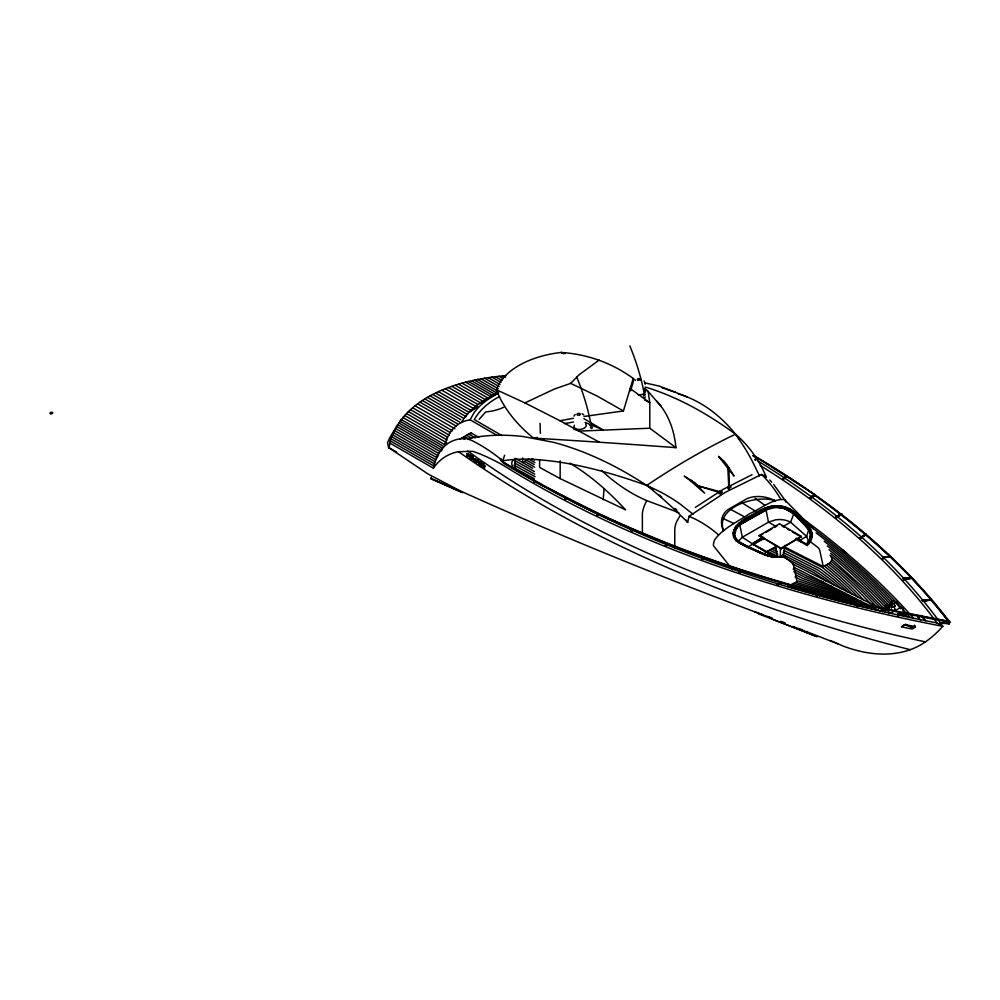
<?xml version="1.0" encoding="UTF-8"?>
<svg xmlns="http://www.w3.org/2000/svg" width="1000" height="1000" viewBox="0 0 1000 1000"><rect width="100%" height="100%" fill="white"/><g stroke="black" fill="none" stroke-linecap="round" stroke-linejoin="round"><path stroke-width="1.5" d="M471.975 457.088L473.762 458.925L474.812 458.612M569.75 463.113C590.75 475.55 609.038 492.038 625.612 509.85L560.15 478.6L560.188 460.95M473.3 458.263L471.875 459.4L469.812 456.8C475.438 460.087 467.062 454.25 470.625 454.963M780.438 547.8L780.387 556.962C765.938 558.688 753.775 548.438 740.95 543.763C722.55 534.775 740.438 519.462 751.862 515.175C764.25 506.287 782.475 500.863 795.025 512.55C804.412 520.037 819.85 533.763 807.225 545.525L796.1 539.1M753.587 455.55L757.613 457.825C830.525 500.95 898.388 554.562 950 622.263C794.212 593.975 639.812 546.25 503.925 463.45A20.625 10.725 -4.5 0 1 500.387 458.988L500.575 458.85A20.625 10.25 -6.1 0 0 504.5 462.775C639.375 545.025 792.575 592.4 947.05 621.25L949.388 621.725L947.913 620.737C910.537 571.975 864.375 530.55 814.375 495.075L814.375 494.725M753.088 455.5A1113.85 600.975 -3.1 0 1 929.912 598.1L930.05 598.425M807.225 545.525L806.875 544.312C810.575 540.1 812.237 533.812 808.213 529.163C798.913 516.55 782.788 501.362 765.8 509.2C756.137 515.2 745.25 519.625 736.612 527.062C726.6 543.9 755.062 549.35 764.6 554.35L739.788 542.837L734.638 536.9L733.913 533.475L734.513 530.025L739.438 524L765.625 508.9L774.788 506.512L774.925 507.525L779.963 507.75L780.025 505.887M856.513 604.925L862.875 605.675M857.337 604.837L863.012 605.763L857.25 605.013M656.725 401.1A239.963 125.562 -44.3 0 1 661.263 406.587A239.988 125.575 -44.3 0 1 675.938 447.65L649.788 428.225L649.788 402.7L648.1 391.388L644.663 388.4M506.325 375.588C461.7 379.288 403.85 394.513 389.65 442.95L433.4 468.212C435.712 456.112 442.85 443.612 455.337 439.925A82.513 47.638 60 0 1 467.75 438.663A371.287 220.938 58.4 0 1 523.362 436.562L553.3 442.287A371.287 220.938 58.4 0 1 646.737 485.438A113.525 27.662 45.1 0 1 687.663 522.425L689.025 516.325L725.337 492.3L761.525 474.462L766.363 477L762.438 468.675A113.525 91.125 84.6 0 0 735.5 434.188A247.525 157.9 -77.7 0 0 678.1 393.762M540.062 423.375L540.35 433.338M469.738 457.3C475.412 460.062 468.45 458.638 469.975 455.975M666.213 545.737L668.775 544.425L665.487 545.6L668.85 544.275C732.05 568.688 796.988 588.425 862.938 603.913L862.85 603.962M739.463 572.75L743.35 570.975L738.825 572.55L743.35 570.887L739.087 572.375M739.638 572.612L743.363 570.938M603.162 499.812L604.1 488.725M471.538 457.912C469.65 452.875 467.562 459.812 472 458.913M798.25 538.325L801.125 540.112L799.925 541.312L800.575 539.963L806.637 536.375L809.35 527.5M783.15 556.2L776.562 557.3L773.413 556.838L783.4 556.263L791.388 562.3A4.125 2.387 60 0 1 793.763 566.362L797.075 581.688L787.35 586.525M860.075 537.725L866.1 534.45L860.312 538.088M865.525 534.663L866.112 534.325L860.612 538.05M761.612 537.837L752.125 543.812L773.737 556.425L774.388 555.825L777.05 557.325M799.925 541.312L796.213 538.525M784.912 508.9L785.413 507.075M481.838 465.363C483 458.05 482.238 473.5 480.375 463.4C479.137 470.163 480.112 455.462 481.838 465.363L483.162 464.925L484.637 466.475M471.712 459.05L472.013 457.863L473.738 458.975M472.225 458.625C474.263 460.938 474.162 460.35 476.138 461.225C471.175 457.925 477.938 459.387 476.35 460.637C471.925 456.1 479.95 465.025 474.562 461.262C475.387 458.75 470.412 456.525 473.025 456.675M477.163 461.375C477.212 457.525 476.188 465.05 477.088 461.95L478.663 463.038C478.75 466.838 479.562 459.125 478.738 462.463L477.163 461.375L478.738 460.863M783.088 556.925L784.938 545.413M810.975 497.887C806.663 499.75 822.738 489.988 810.925 497.713M774.925 507.525L766.025 509.825L739.837 524.925C734.575 525.375 736.938 535.775 732.925 533.2M822.075 595.562L816.325 594.388L822.125 595.8M817.138 594.475L822.2 595.65L817.087 594.3M534.438 482L534.55 480.913L534.4 481.95M597.025 515.188L599.125 514.113L633.375 529.55L668.863 544.15L668.275 544.487M720.3 492.438C715.962 492.725 723.225 496.287 720.35 492.3C719.375 488.237 724.812 493.675 720.588 492.525M789.463 510.913L790.325 509.15M923.05 600.513L930.575 600.013L922.35 600.337M939.5 622.938L949.4 623.45L939.812 622.712L939.5 624.65M534.212 482.25L534.487 480.887M533.663 482.163L534.55 481.138M565.7 498.162L564.825 499.263M630.575 530.85L633.325 529.625L630.612 530.95L633.325 529.788L631.325 530.962M665.925 545.812L668.713 544.175L666.15 545.4M705.55 558.062L701.587 559.487L705.537 558.1L702.35 559.625M814.95 494.738L757.525 457.875L755.375 459.825L757.175 458.125L753 455.887M739.262 572.8L743 570.8M783.275 479.025L786.888 476.225M777.8 584.963L782.25 582.9L777.113 584.788L781.663 583.088M888.775 556.95L882.412 557.025M897.812 614.675L904.688 614.95L897.562 614.375L904.65 615.037L898.125 614.65M776.562 557.3L783.662 556.388M543.888 439.087L543.562 440.075M896.338 601.763L900.975 607.238L900.975 608.913L896.338 603.45L896.875 601.538M702.387 559.562L705.512 557.987L702.3 559.338M583.962 416.475L623.425 410.962L633.212 378.45C612.212 363.013 586.938 354.012 560.95 352.463A82.513 47.638 0 0 0 496.375 389.738A165.012 108.212 7.9 0 0 533.562 438.15L543.875 438.738A240 5.775 4.3 0 1 675.975 447.663M882.812 557.25L889.2 557.075L882.738 556.812M534.062 481.838L534.2 480.9M630.575 390.875L633.212 382.088L633.212 378.45L635.5 380.438M796.125 538.825L800.188 540.737L796.363 538.237M904.65 615.037L898.312 614.3M467.75 438.663A247.525 113.088 68.7 0 1 502.738 460.812L504.637 455.275M533.9 482.275L534.15 481.15M631.375 530.913L633.362 529.7M809.812 539.625L811.012 535.037L809.862 530.662L793.475 512.925L785.013 508.212L774.85 506.85M809.975 539.438L810.487 533.125L808.312 528.825L793.325 513.237L784.95 508.562M482.5 464.762C483.85 462.863 486.763 468.725 483.15 465.737C485.887 468.413 481.875 466.763 483.1 464.988M786.488 476.188L782.938 478.913L786.488 476.025M840.837 514.288L835.913 517.65L841.325 514.212M809.538 531.275L810.925 529.775M533.625 482.05L534.062 481.05M904.025 578.562L910.775 578.288L903.238 578.438L910.812 578.2L903.587 578.263M666.263 545.675L668.825 544.388M800.188 540.737L797.812 538.713M810.325 533.425L811.925 532.163M401.062 419.45L444.812 444.712A82.513 47.638 60 0 1 470.112 419.812L474.225 412.413A90.763 52.4 0 0 1 498.525 393.312M679.812 516.125L676.663 521.65A16.5 9.525 -60 0 0 674.762 530.15L674.762 547.837M810.612 535.538L812.325 534.562M461.488 422.475C468.7 409.675 481.5 401.1 494.613 395.15M431.225 477.362L430.825 478.625L462.812 492.562L430.712 478.462L462.075 492.463M809.438 541.925C807.913 540.538 814.613 536.038 811.587 532.263C802.788 515.475 781.725 497.638 762.35 509.862C752.375 516.975 726.025 523.538 736.087 540.05C749.7 547.125 766.25 559.975 782.913 556.2M808.713 541.263C817.938 530.075 798.875 520 793.675 512.625C785.913 506.525 774.513 504.175 765.413 508.638C755.562 514.375 744.775 519.025 736.137 526.55C725.8 543.2 754.262 548.85 763.863 553.862L770.075 556.2L776.938 557.163M809.338 541.087C812.075 538.112 812.2 533.587 810.35 530.125C801.912 520.737 793.75 507.938 780 506.4M738.263 541.337L742.3 537.263L768.487 522.15L775.5 519.85A15.637 9 0.1 0 1 790.6 522.225L806.637 536.375L808.188 540.35L806.875 544.312L800.362 540.688M479.2 419.312L485.725 411.925A37.125 21.7 0.5 0 0 503.85 407.175M810.575 537.688L812.1 536.938M729.55 487.825C729.425 492.188 725.163 485.412 730.263 485.825C733.2 488.85 726.338 487.325 729.663 485.662M718.875 492.825L720.1 491.225M565.375 499.137L566.188 498.075M565.375 498.975L566.112 497.925M590.487 427.55L591.737 428.525L592.438 427.3M573.9 416.037L575.2 414.475M565.138 499.263L566.112 498.15M565.163 498.85L565.988 497.887M800.575 540.712L798.025 538.488M565.913 497.887L564.75 498.888M444.812 444.712L446.625 442.738L402.75 417.4M769.887 556.35L780.062 556.788M564.837 498.862L565.763 497.912M496.375 389.738L524.925 402.912L554.338 389.075L570.675 383.363L579.138 374.762L599.138 360.062M564.612 499.15L565.625 498.1M813.125 528.675L784.513 499.575C772.425 498.45 760.638 509.1 749.55 513.7C737.75 521.838 723.125 528.013 714.65 539.9A9.075 5.337 -60.9 0 0 713.45 545.725L732.537 569.637M755.575 459.825L757.387 458.137L755.475 459.825M755.212 459.775L757.113 458.1M755.1 459.688L757.613 457.825M755.188 459.475L757.038 457.962M786.45 476.262L787.025 475.925L783.713 478.738L787.025 476.087M783.45 478.562L786.812 475.95L782.9 478.85M786.888 475.962L783.713 478.738M597.625 515.475L599.087 514.2L597.737 515.325M920.55 620.212L918.112 617.2L920.1 615.8A4.487 2.15 -85 0 1 921.862 616.125L925.588 620.675M830.512 640.537L843.612 646.237A206.262 119.087 60 0 0 910.2 649.675C923.1 645.188 933.787 636.337 942.825 626.312A1072.588 588.3 -2.4 0 0 758.125 461.075M783.138 478.587L786.6 475.962L783.05 478.625M782.9 478.787L786.45 476.112M901.513 626.775L903.725 625.25A4.612 2.562 25 0 1 906.663 624.913L915.288 626.625L913.562 628.337A3.925 2.237 26.1 0 1 910.8 628.787L901.513 626.775L905.788 624.1M597.337 515.55L598.837 514.438M810.8 498.038L814.912 494.975L810.387 498.05M814.938 494.938L810.7 498.062L814.737 495.062M810.987 497.825L814.95 494.9L810.487 498.075M922.638 600.275L930.212 599.875L922.288 600.388M643.512 396.9L644.538 397.875L645.475 396.938M597.238 515.55L598.763 514.438L597.137 515.538M482.337 401.925L481.325 402.337L488.775 397.525L479.412 403.462L482.1 402.088M814.862 494.787L810.362 497.638M810.3 498.013L814.412 494.837L810.212 497.725M814.412 495L810.675 497.612M695.387 507.388L723.075 489.4L752.025 474.688M810.45 497.612L814.587 494.762M841.112 514.538L836.625 517.663M836.25 517.775L840.837 514.5M598.975 514.138L597.312 515.112M841.287 514.45L836.675 517.6C831.25 519.812 851.737 507.887 835.875 517.6M836.663 517.438L841.312 514.338L836.425 517.325M883.112 557.188L889.35 556.938L882.837 556.812M596.938 515.4L598.638 514.175L596.962 515.237M766.5 555.375L776.85 557.062L783.4 556.263M598.763 514.138L597.212 515.125L598.688 514.15M860.8 537.837L866.1 534.45L860.113 538.038M860.212 538.075L865.675 534.637M794.425 511.987L790.625 522.212L782.938 526.55M860 537.95L865.575 534.587M494.5 394.288L490.275 396.662L497.725 392.788M879.762 611.475L886.137 607.737M888.688 606.25L892.513 604M882.312 611.663L886.137 609.425M888.688 607.938L891.237 606.438M633.225 529.85L630.962 531.075M459.925 439.125L470.863 432.812L478.825 437.388M534.062 481.2L599.125 514.113M565.913 497.713L565.612 498.212M631.388 530.8L633.35 529.663L630.675 531M759.163 535.55L779.513 523.8L801.388 536.425L781.038 548.85L759.163 535.55L781.038 548.175L801.388 536.425M759.163 536.213L762.975 534.012M765.512 532.55L771.875 528.875M774.425 527.4L776.963 525.938M763.15 537.238L752.575 543.925L773.737 556.425M763.363 537.463L752.887 544.012L774.388 555.825M747.362 547.075L763.8 538.587M763.538 537.725L753.062 544.075M763.675 538.013L753.2 544.2M763.763 538.312L753.288 544.4L742.3 537.263L739.837 524.925L738.75 523.325M765.138 552.663L775.962 546.413M738.962 572.75L743.363 570.775M784.975 547.137L823.263 566.575C826.562 565.025 835.512 560.887 830.525 556.213M890.413 613.337L900.975 607.238A3.3 2.65 16.5 0 1 903.35 609.15L903.35 612.525L906.812 616.487M899.875 614.525L903.35 612.525M918.112 617.2L920.15 616.025M497.65 393L496.925 393.387M496.488 393.625L495.037 394.375M763.35 554.05L770.225 556.263M498.587 392.287L491.962 395.8M499.588 396.562C489.288 401.775 480.1 409.538 474.225 419.575L501.938 435.575M668.363 544.438L665.487 545.6L668.288 544.375M702.188 559.712L705.4 558.2M739.075 542.975L740.2 543.3M701.875 559.725L705.337 558.225M910.675 578.35L903.6 578.688M666.062 545.363L668.713 544.175M743.275 571.05L739.05 572.788M782.237 582.95L777.837 584.637M782.1 583.05L777.5 585.025M922.85 600.712L930.537 600.087L922.638 600.75M665.962 545.35L668.65 544.163L665.85 545.35M665.575 545.425L668.363 544.212L665.65 545.388M701.637 559.612L705.4 557.925L702.013 559.263M742.825 571.025L738.825 572.55M772.862 556.938L772.862 555.925L774.175 555.8M810.175 539.288L811.275 539.188M777.212 584.95L781.875 582.762L777.35 584.587M777.75 584.6L782.1 582.775L777.663 584.575M738.825 572.6L742.788 570.95M739.5 572.4L743.275 570.825M701.6 559.425L705.113 557.938L701.9 559.263M777.138 584.725L781.675 582.888M769.412 506.488L770.113 507.912L739.75 524.612L734.95 530.525L734.362 533.913L735.212 537.5L733.688 536.788M500.387 458.988L500.588 458.925A20.625 10.725 -4.5 0 0 504.5 463.113L534.637 480.863M736.087 540.988L737.038 540.413M469.663 455.688L470.75 455.325M469.75 455.125L471.825 456.562L472.912 456.213M471.825 456.562L473.013 456.388M471.875 459.4L472.95 459.05M474.1 459.538L475.838 459.075M474.8 459.588L475.85 459.188M476.35 460.637L477.438 460.288M476.463 460.812L478.8 459.888M482.038 463.837L483.35 463.4M482.312 463.812L483.625 463.387M483.137 466.087L484.65 465.588M482.8 466.275L484.387 465.9M922.438 600.3L930.15 599.888M735.788 540.125L739.963 542.925M882.925 557.25L889.137 557.087M524.925 402.912L559.963 420.737L573.462 418.3M533.562 438.15L537.4 437.463M564.462 423.6L573.462 422.038M433.4 468.212A111.388 64.312 60 0 1 458.5 451.7L472.562 451.312A131.65 31.962 40.2 0 1 503.05 465.2A1072.588 563.4 -1 0 0 942.825 626.312L937 622.938A1060.212 561.737 -1.3 0 1 535.175 481.125L514.412 468.6A16.5 9.025 2.5 0 1 513.375 459.725M930.288 600.175L922.35 600.675L930.15 600.163M773.1 555.825L774 555.862M922.938 600.675L930.487 600.125M922.237 600.575L930.037 600.1M930.562 599.963L923.037 600.45L930.537 599.925M922.938 600.337L930.362 599.862M773.975 555.925L773.3 555.8M910.6 578.362L903.5 578.675L910.525 578.375M903.238 578.5L910.6 578.062L903.312 578.337M904.025 578.387L910.775 578.125M649.788 428.225L579.312 431.1L573.775 429.175M883.225 556.975L889.338 556.888M722.938 461.463L724.175 461.463L726.888 464.65L734.075 476.1L718.538 456.325L724.175 461.463M471.85 457.812L470.125 456.7M690.025 480.462L704.613 493.125L695.188 482.95L684.262 476.112L690.025 480.462L691.95 480.487M949.275 623.288L939.712 622.737L939.712 624.862M939.912 623.175L948.988 623.688L949.1 621.562L948.988 623.688M898.213 614.612L904.6 615.062M904.15 615.05L897.562 614.375L904.112 614.975M897.6 614.312L904.538 614.825L898.263 614.25M897.675 614.25L904.2 614.862M856.862 605.125L862.663 605.962M644.025 380.962L644.963 382.887L659.55 386.163L687.35 396.987M856.6 604.738L862.487 605.9M862.588 605.688L856.875 604.65M857.262 604.725L862.938 605.7M904.6 612.7L948.562 621.2A5.775 3.337 60 0 1 950 622.263M771.375 556.725L773.45 557.137M906.162 624.788L912.725 627.55L910.188 627.013M861.838 606.413A990.088 536.1 -2.9 0 0 875.413 609.612L878.962 610.413L865.425 604.175A742.562 402.075 -2.9 0 1 792.2 584.513M873.538 607.663L870.625 607A825.075 446.75 -2.9 0 1 790.337 585.487M861.3 601.45L859.788 601.112A660.062 357.4 -2.9 0 1 794.15 583.375M855.725 598.625L854.912 598.438A577.55 312.725 -2.9 0 1 796.112 582.25M816.737 594.663L821.925 595.862L816.338 594.513M904.575 625.013L913.637 627.15A3.938 2.263 28.4 0 0 915.462 627.2M816.325 594.45L821.637 595.712M816.438 594.275L821.85 595.55M775.5 500.95C758.175 493.938 714.362 506.688 723.612 530.913A28.875 20.888 22.1 0 1 727.55 509.85L746.95 498.65A28.875 22.088 20.2 0 1 775.5 500.95L772.712 499.65M867.7 604.688L844.9 593.15L841.525 592.275A412.537 223.375 -2.9 0 1 800.512 579.712L795.037 576.938M816.725 594.2L821.925 595.55M733.562 529.6L735.075 530.812M697.837 485.8L719.788 491.625M645.088 387.05L647.712 387.775A371.287 207.575 61.5 0 1 735.5 434.188A99.012 42.025 70.6 0 1 739.35 439.4M838.875 590.087L837.288 589.65A371.287 201.038 -2.9 0 1 802.712 578.438L795.875 574.975M766.688 555.25L773.45 556.962M831.787 586.487L829.5 585.788A330.025 178.7 -2.9 0 1 804.837 577.212L793.888 571.663M696.4 485.337L719.175 492.425M695.675 485.112L698.562 486.037M666.05 389.15L675.588 392.275M662.075 387.825L664.688 388.7M823.162 582.112L822.463 581.875A288.775 156.363 -2.9 0 1 806.838 576.062L793.162 569.113M394.4 430.387A132.012 76.213 0 0 0 387.512 442.863L388.575 447.525L428.212 474.113L460.325 490.925A4042.85 2334.113 0 0 0 754.725 611.8L763.388 614.963M767.725 616.55L772.062 618.125M780.725 621.287L785.05 622.875M754.725 611.8L771.637 618.05M758.162 613.713L816.4 636.45L792.638 626.5L816.938 636.712M601.438 470.3L603.413 472.2A123.763 82.212 51.1 0 0 646.737 500.613L678.863 512.638M838.375 644.05L805.688 631.3M772.2 619.125L807.763 632.812M798.55 628.375L802.837 630.125M585.075 422.425L602.875 429.787L583.85 418.638M689.025 516.325L691.263 517.263A82.513 56.537 48.3 0 1 718.475 534.85M563.775 353.675L560.95 352.463A165.012 108.212 7.9 0 1 565.15 353.587M764.1 553.875L767.425 555.525M772.862 555.925L774.613 555.925L774.613 556.938M740.113 543.088L764.475 554.125M735.55 526.225L736.888 527.65M723.025 518.538L733.95 523.513M809.587 541.15L817.575 547.188A4.125 2.387 60 0 1 819.95 551.25L823.263 566.575M570.675 383.363L597.013 395.988L623.425 410.962M792.438 563.875L881.35 608.987L879.663 607.163A990.088 536.1 -2.9 0 0 831.312 561.275M783.775 547.837L822.062 567.263A495.037 268.05 -2.9 0 1 852.537 594.375M784.163 550.575L819.725 568.625A412.537 223.375 -2.9 0 1 845.512 589.975L847.337 591.737M773.75 547.688L776.488 549.075M783.325 552.55L817.513 569.9A371.287 201.038 -2.9 0 1 840.4 587.85L841.3 588.675M771.6 548.938L777.062 551.712M782.537 554.487L815.35 571.138A330.025 178.7 -2.9 0 1 832.763 583.9L834.188 585.062M769.638 550.062L777.85 554.225M783.312 557L813.4 572.275A288.775 156.363 -2.9 0 1 825.113 580.337L825.588 580.7M767.575 551.25L777.25 556.163M794.15 567.388L844.9 593.15M534.35 471.538L514.212 460.25M534.75 474.113L514.738 463.062M535.138 476.688L513.9 465.1M534.25 478.612L514.425 467.925M644.55 399.938L649.788 402.7L630.138 388.55M559.963 420.737L599.513 442.238M730.688 509.425L744.35 516.788M560.15 478.6L539.612 467.438L539.612 460.037M396.688 452.038L388.575 447.525A16.5 1.487 86.3 0 0 389.65 442.95M531.95 458.612L534.462 460.05M534.95 462.65L528.675 459.062L522.625 462.55L522.625 457.863M526.663 460.225L534.188 464.538M524.637 461.388L534.675 467.15M515.988 458.7L532.663 468.312M782.087 525.95L784.663 527.438M787.237 528.925L789.8 530.413M792.375 531.9L801.388 537.1M776.1 526.538L768.487 522.15L766.025 509.825L764.938 508.225M502.663 375.938L505.312 377.475M499.012 376.3L502.987 378.587M495.35 376.65L501.975 380.475M491.688 377L500.975 382.362M488.113 377.6L500.05 384.487M484.55 378.188L499.137 386.6M480.988 378.775L498.225 388.725M477.413 379.363L497.3 390.85M474.462 380.062L498.338 393.85M471.525 380.775L495.387 394.55M468.575 381.475L492.45 395.25M465.637 382.175L490.825 396.712M462.075 383.15L488.663 398.5M458.7 384.225L485.262 399.562M455.325 385.3L483.175 401.375M451.938 386.375L481.075 403.2M448.65 387.612L477.85 404.462M445.487 388.9L476 406.525M442.038 390.312L473.85 408.688M438.575 391.737L470.425 410.112M435.812 393.162L468.975 412.312M433.05 394.588L467.537 414.5M430.275 396.012L466.087 416.688M470.112 419.812L497.05 435.363M427.512 397.438L463.312 418.113M425.037 399.038L460.838 419.712M422.562 400.637L459.7 422.088M420.087 402.238L457.238 423.688M417.612 403.837L456.1 426.05M468.675 434.075L475.213 437.85M415.163 405.838L454.938 428.787M466.488 435.337L471.725 438.363M464.3 436.6L469.538 439.625M412.725 407.825L452.512 430.8M462.113 437.863L464.738 439.375M410.475 409.65L450.3 432.638M408.35 411.55L449.4 435.25M406.475 413.5L447.587 437.238M404.613 415.45L447.1 439.988M399.85 421.15L443.6 446.413M398.625 422.85L442.388 448.113M397.413 424.55L441.175 449.812M396.2 426.262L439.95 451.525M395.175 428.312L438.925 453.575M394.15 430.375L437.912 455.637M393.125 432.438L436.887 457.7M392.113 434.5L435.863 459.762M391.488 436.613L435.25 461.875M390.875 438.725L434.637 463.988M390.262 440.838L434.012 466.1M727.237 466.887L729.463 468.2M644.375 389.062L648.1 391.388L661.263 406.587M742.087 502.837L754.762 510.775M582.1 413.7L583.737 414.925M755.088 498.3L765.163 505.5M659.237 495.087L661.587 496.987M842.188 549.475L846.6 553.1M693.025 514.237L680.537 504.35A123.763 89.75 41.9 0 0 653.487 488.6L646.737 485.438A247.525 80.325 26.8 0 0 552.825 461.188L541.4 459.938A247.525 80.325 26.8 0 0 502.738 460.812M764.4 475.337L766.363 477M832.05 559.412L864.587 588.713L883.988 608.775M541.775 439.3L541.175 438.762L543.862 438.963L541.775 439.113M762.1 509.625L763.2 511.463M741.625 521.425L742.712 523.275M761.525 474.462L762.975 475.863A82.513 36.7 69.4 0 1 780.638 498.963M674.938 508.338L676.888 510.213M888.713 605.2L873.975 589.9A1097.35 594.175 -2.9 0 0 829.038 549.637M892.613 601.138L883 591.112A1171.6 634.388 -2.9 0 0 816.075 532.837M892.188 603.375L880.037 590.7A1142.725 618.75 -2.9 0 0 824.188 541.275M891.513 605.337L877.062 590.288A1113.85 603.112 -2.9 0 0 827.325 545.925M756.988 512.312L758.075 514.412M746.737 518.212L747.837 520.325M858.125 597.2L857.75 596.8A577.55 312.725 -2.9 0 0 824.225 566.013M896.375 602.487L894.3 600.237A1196.35 647.788 -2.9 0 0 807.113 523.987M902.588 609.25L909.837 617.137M863.675 600.013L862.987 599.263A660.062 357.4 -2.9 0 0 826.188 564.888M875.913 606.237L874.55 604.738A825.075 446.75 -2.9 0 0 829.812 562.688M870.05 603.25L869.013 602.112A742.562 402.075 -2.9 0 0 828.138 563.763M769.775 480.025L771.775 482.225M914.375 625.15L915.325 626.237M901.612 613.525L903.587 615.788M913.263 617.888C885.85 586.838 854.925 559.05 822.412 533.462A1237.6 670.125 -2.9 0 0 805.188 520.425M751.862 515.175L752.938 517.375M484.675 466.613L484.45 468L482.35 465.938M929.912 598.1L948.562 621.2L948.625 623.575M773.7 484.487L783.763 498.387M921.938 616.462L925.013 620.575M685.5 519.487L687.663 522.425M949.35 621.55L949.35 623.575M735.088 537.263L737.163 540.638M759.45 475.887L752.987 462.512A123.763 46.463 73.4 0 0 738.988 439.25L735.5 434.188A742.562 428.725 -60 0 0 698.525 453.425L691.125 457.65A742.562 428.725 -60 0 0 646.737 485.438A99.012 69.062 46.5 0 1 653.062 489.212M774.562 505.688L774.788 506.512M644.963 382.887L645.188 384.288M775.612 545.225L777.463 556.812M727.8 467.212L728.763 486.863M728.913 467.863L729.362 486.062M948.875 621.587L948.875 623.688M940.2 622.775L940.2 624.8M940.025 622.712L940.025 624.875M939.912 622.7L939.912 624.888M800.8 539.788L800.8 541.812M781.038 548.175L781.038 548.85M779.513 523.8L779.513 524.462M642.375 534.312L642.375 513.225A24.75 14.287 -60 0 1 646.737 500.613M515.15 458.212L515.15 469.087M470.863 432.812L470.863 434.162M441.7 449.65L441.7 451M438.325 454.438L438.325 455.788M629.837 345.9A165.012 95.275 60 0 1 644.425 394.75M576.575 376.65A165.012 95.275 60 0 1 591.163 425.487M760.238 465.5A1060.212 576.825 -1.9 0 1 937 622.938M910.2 649.675A1196.35 697.613 0.5 0 1 458.5 451.7M925.6 641.9A1072.588 611.062 -0.6 0 1 467.713 450.988M784.513 499.575A9.075 5.337 -60.9 0 1 785.775 502.163M859.125 605.763A990.088 536.1 -2.9 0 1 787.825 586.388M644.175 390.112A6.188 2.95 -0.7 0 1 644.35 393.387A6.188 2.95 -0.7 0 1 638.075 394.787M585.725 423.938A6.188 3.5 -7.6 0 1 580.375 429.412A6.188 3.5 -7.6 0 1 574.375 425.213M830.05 555.175A1064.338 576.3 -2.9 0 1 885.788 607.712M830.638 553.3A1080.837 585.237 -2.9 0 1 886.938 606.038M850.1 595.775A495.037 268.05 -2.9 0 1 798.288 580.988M894.613 608.55A2.062 1.188 0 0 1 894.737 610.163A2.062 1.188 0 0 1 891.975 610.375A2.062 1.188 0 0 1 891.375 608.8M888.35 611.737A2.062 1.188 0 0 1 888.787 613.612M885.337 612.463A2.062 1.188 0 0 1 885.537 612.175M888.35 608.362A2.062 1.188 0 0 1 888.9 610.163A2.062 1.188 0 0 1 885.75 610.163A2.062 1.188 0 0 1 886.287 608.362M894.613 605.188A2.062 1.188 0 0 1 894.338 607A2.062 1.188 0 0 1 891.287 606.538A2.062 1.188 0 0 1 892.625 604.875M888.487 608.725A1.65 0.95 0 0 1 888.388 610.125A1.65 0.95 0 0 1 885.975 609.938A1.65 0.95 0 0 1 886.5 608.575M894.587 605.55A1.65 0.95 0 0 1 893.375 606.975A1.65 0.95 0 0 1 891.562 605.788M891.725 605.55A1.65 0.95 0 0 1 892.337 605.2M888.487 608.387A1.65 0.95 0 0 1 888.388 609.788A1.65 0.95 0 0 1 885.975 609.612A1.65 0.95 0 0 1 886.5 608.237M894.587 605.212A1.65 0.95 0 0 1 893.988 606.512A1.65 0.95 0 0 1 891.725 606.163A1.65 0.95 0 0 1 892.337 604.862M894.587 602.188A1.65 0.95 0 0 1 893.988 603.488A1.65 0.95 0 0 1 891.725 603.138A2.062 1.188 0 0 1 892.625 601.175A2.062 1.188 0 0 1 895.15 602.638A2.062 1.188 0 0 1 891.7 603.162A1.65 0.95 0 0 1 892.337 601.838M467.113 453.625L469.025 455.5L467.075 454.487L467.113 456.075L467.35 455.25C470.337 458.812 469.688 452.587 467.113 453.625M856.612 606.538L857.438 606.512L856.612 606.538M565.4 499.025L566.2 498.038L565.4 499.025M643.2 394.65C645.375 397 646.4 392.7 643.2 394.65M479.438 462.075L479.425 464.6L479.438 462.075M810.175 497.788L814.375 494.925L810.175 497.788M816.413 596.087L817.225 596.112L816.45 596.025M922.237 600.45L930.013 600.075L922.237 600.45M534.425 481.175L534.113 482.275L534.35 481.188M882.45 558.713L883.25 558.775L882.45 558.713M897.688 616L898.487 616.062L897.688 616M590 425.375C591.6 428.137 593.538 423.062 590 425.375M473.537 408.275L474.012 408.275C458.062 420.65 488.125 399.2 473.338 409.325L475.438 407.287L473.537 408.275M903.225 580.15L904.013 580.262L903.275 580.1M665.512 545.487L668.288 544.288L665.512 545.487M565.988 498.188L565.037 499.275L565.988 498.188M786.737 475.938L783.35 478.562L786.663 475.95M579.875 414.7L579.237 415.05A1.6 0.9 -7.6 0 1 577.35 414.975A1.6 0.9 -7.6 0 1 577.275 413.875L577.913 413.512A1.6 0.9 -7.6 0 1 579.8 413.587A1.6 0.9 -7.6 0 1 579.875 414.7M598.638 514.4L597.05 515.5L598.587 514.375M840.763 514.35L835.875 517.537L840.788 514.312M598.55 514.288L596.912 515.35L598.562 514.25M841.112 514.237L836.325 517.312L841.038 514.225M840.888 514.263L836.025 517.375L840.962 514.237M865.825 534.338L860.362 537.638L865.75 534.35M633.288 529.6L631.287 530.7L633.288 529.6M633 529.875L630.85 531.062L633 529.875M668.5 544.475L665.825 545.812L668.425 544.462M781.875 583.075L777.387 585.013L781.812 583.05M781.7 583L777.15 584.9L781.675 582.962M743.15 570.788L738.863 572.487L743.075 570.788M816.95 594.625L822 595.85L816.95 594.625M910.275 578.3L903.325 578.6L910.275 578.3M904.25 615.112L897.712 614.65L904.2 615.087M637.938 379.963A1.6 0.762 -0.7 0 0 640.537 379.475A1.6 0.762 -0.7 0 0 638.413 378.65A1.6 0.762 -0.7 0 0 637.938 379.963M50.688 413.725A1.363 0.725 -6.4 0 0 52.725 412.925A1.363 0.725 -6.4 0 0 50.675 412.463A1.363 0.725 -6.4 0 0 50.688 413.725M886.5 606.85A1.65 0.95 0 0 0 888.975 606.025A1.65 0.95 0 0 0 886.5 605.2A1.65 0.95 0 0 0 886.5 606.85M885.863 606.538A2.062 1.188 0 0 0 889.312 606A2.062 1.188 0 0 0 886.787 604.538A2.062 1.188 0 0 0 885.863 606.538"/></g></svg>
